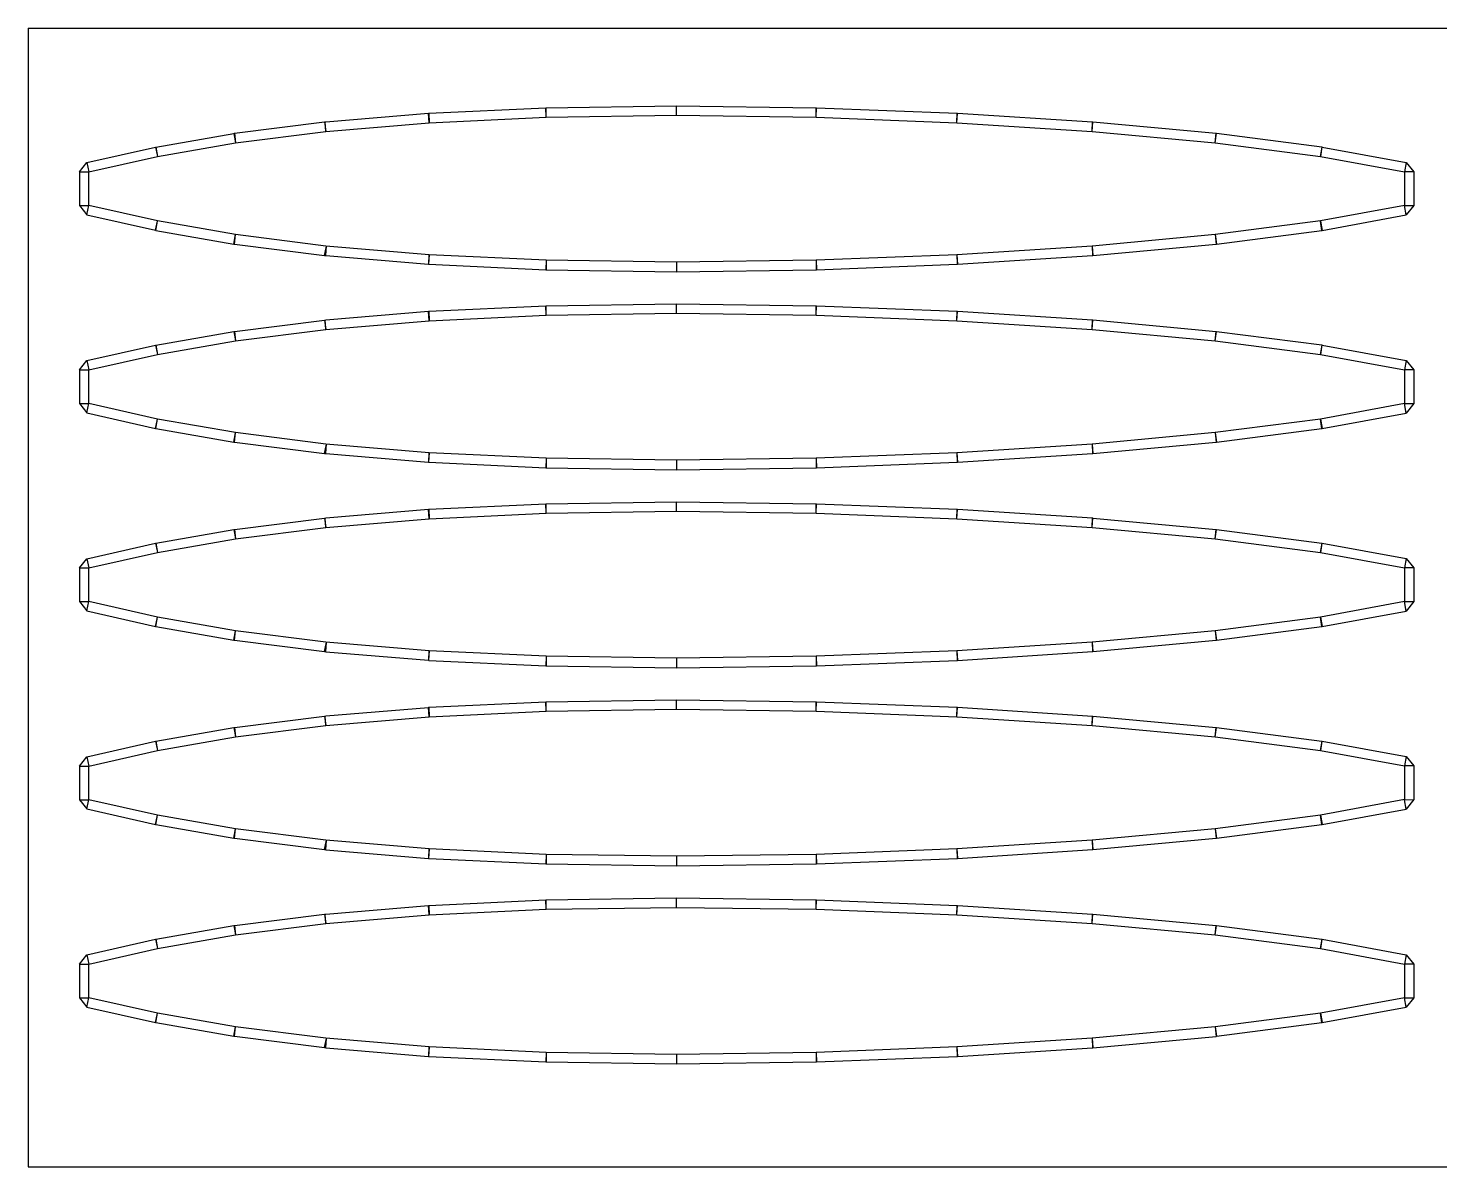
# Model space of a CAD drawing. Header units: millimetres. Extents: x -1424 to 8182, y -3104 to -104.
# Drawn here: x 3779 to 5267, y -1304 to -104 of the extents above; entities that cross this region are included whole.
import ezdxf

# ---------------------------------------------------------------- set-up
doc = ezdxf.new("R2010")
doc.units = ezdxf.units.MM

msp = doc.modelspace()

# ---------------------------------------------------------------- linework, layer by layer
at = {"extrusion": (0.009294, 2.20156e-09, 0.999957)}
for p, q in [((3778.8, -103.5, -375.6), (3778.8, -1303.5, -375.6)), ((3778.8, -103.5, -375.6), (8182.5, -103.5, -416.5)), ((4092.7, -202.2, -376.1), (4201, -193.1, -376.1)), ((4201.8, -203.1, -376.1), (4201, -193.1, -376.1)), ((4201, -193.1, -376.1), (4201.4, -193.1, -376.1)), ((4201.4, -193.1, -376.1), (4324.7, -187.3, -376.1)), ((4201.4, -193.1, -376.1), (4201.8, -203.1, -376.1)), ((4325.1, -197.3, -376.1), (4324.7, -187.3, -376.1)), ((4324.7, -187.3, -376.1), (4325, -187.3, -376.1)), ((4325, -187.3, -376.1), (4462.3, -185.2, -376.1)), ((4325.1, -197.3, -376.1), (4325, -187.3, -376.1)), ((4462.5, -195.2, -376.1), (4462.3, -185.2, -376.1)), ((4462.3, -185.2, -376.1), (4462.6, -185.2, -376.1)), ((4462.5, -195.2, -376.1), (4462.6, -185.2, -376.1)), ((4462.6, -185.2, -376.1), (4609.8, -187.3, -376.1)), ((4609.7, -197.3, -376.1), (4609.8, -187.3, -376.1)), ((4609.7, -197.3, -376.1), (4610, -187.3, -376.1)), ((4609.8, -187.3, -376.1), (4610, -187.3, -376.1)), ((4610, -187.3, -376.1), (4758.5, -193.1, -376.1)), ((4758.1, -203.1, -376.1), (4758.5, -193.1, -376.1)), ((4758.1, -203.1, -376.1), (4758.7, -193.1, -376.1)), ((4758.5, -193.1, -376.1), (4758.7, -193.1, -376.1)), ((4758.7, -193.1, -376.1), (4901.3, -202.3, -376.1)), ((3996.2, -214.3, -376.1), (4091.4, -202.3, -376.1)), ((4091.4, -202.3, -376.1), (4092.7, -202.2, -376.1)), ((4091.4, -202.3, -376.1), (4092.7, -212.3, -376.1)), ((4092.7, -212.3, -376.1), (4091.8, -202.3, -376.1)), ((4900.7, -212.3, -376.1), (4901.3, -202.3, -376.1)), ((4900.7, -212.3, -376.1), (4901.6, -202.3, -376.1)), ((4901.3, -202.3, -376.1), (4901.6, -202.3, -376.1)), ((4901.6, -202.3, -376.1), (5031.5, -214.3, -376.1)), ((3913.4, -228.8, -376.2), (3995.7, -214.4, -376.1)), ((3995.7, -214.4, -376.1), (3996.2, -214.3, -376.1)), ((3995.7, -214.4, -376.1), (3997.4, -224.3, -376.1)), ((3996.2, -214.3, -376.1), (3997.4, -224.3, -376.1)), ((5030.6, -224.3, -376.1), (5031.5, -214.3, -376.1)), ((5030.6, -224.3, -376.1), (5031.8, -214.3, -376.1)), ((5031.5, -214.3, -376.1), (5031.8, -214.3, -376.1)), ((5031.8, -214.3, -376.1), (5142.9, -228.7, -376.1)), ((3840.7, -245.2, -376.1), (3912.9, -228.9, -376.1)), ((3912.9, -228.9, -376.1), (3913.4, -228.8, -376.2)), ((3912.9, -228.9, -376.1), (3915.1, -238.6, -376.1)), ((3913.4, -228.8, -376.2), (3915.1, -238.6, -376.1)), ((5142.9, -228.7, -376.1), (5141.6, -238.6, -376.1)), ((5141.6, -238.6, -376.1), (5143.4, -228.8, -376.1)), ((5142.9, -228.7, -376.1), (5143.4, -228.8, -376.1)), ((5143.4, -228.8, -376.1), (5231.9, -245.1, -376.1)), ((3832.9, -255, -376.1), (3840.7, -245.2, -376.1)), ((3840.7, -245.2, -376.1), (3842.9, -255, -376.1)), ((5231.9, -245.1, -376.1), (5230.1, -254.9, -376.1)), ((5231.9, -245.1, -376.1), (5240.1, -254.9, -376.2)), ((3832.9, -255, -376.1), (3832.9, -290.4, -376.1)), ((3832.9, -255, -376.1), (3842.9, -255, -376.1)), ((5240.1, -254.9, -376.2), (5230.1, -254.9, -376.1)), ((5240.1, -254.9, -376.2), (5240.1, -290.4, -376.2)), ((3832.9, -290.4, -376.1), (3842.9, -290.4, -376.1)), ((3832.9, -290.4, -376.1), (3840.7, -300.2, -376.1)), ((3840.7, -300.2, -376.1), (3842.9, -290.4, -376.1)), ((5230.1, -290.5, -376.1), (5240.1, -290.4, -376.2)), ((5231.9, -300.3, -376.1), (5230.1, -290.5, -376.1)), ((5240.1, -290.4, -376.2), (5231.9, -300.3, -376.1)), ((3840.7, -300.2, -376.1), (3912.9, -316.5, -376.1)), ((3912.9, -316.5, -376.1), (3915.1, -306.8, -376.1)), ((3913.4, -316.6, -376.2), (3915.1, -306.8, -376.1)), ((5141.6, -306.8, -376.1), (5143.4, -316.6, -376.1)), ((5142.9, -316.7, -376.1), (5141.6, -306.8, -376.1)), ((5143.4, -316.6, -376.1), (5231.9, -300.3, -376.1)), ((3913.4, -316.6, -376.2), (3995.7, -331, -376.1)), ((3995.7, -331, -376.1), (3997.4, -321.1, -376.1)), ((3996.2, -331.1, -376.1), (3997.4, -321.1, -376.1)), ((5030.6, -321.1, -376.1), (5031.5, -331.1, -376.1)), ((5030.6, -321.1, -376.1), (5031.8, -331.1, -376.1)), ((5031.8, -331.1, -376.1), (5142.9, -316.7, -376.1)), ((5143.4, -316.6, -376.1), (5142.9, -316.7, -376.1)), ((3995.7, -331, -376.1), (3996.2, -331.1, -376.1)), ((3996.2, -331.1, -376.1), (4091.4, -343.1, -376.1)), ((4091.4, -343.1, -376.1), (4093.5, -333.2, -376.1)), ((4092.7, -343.2, -376.1), (4093.5, -333.2, -376.1)), ((4201.8, -342.3, -376.1), (4201, -352.3, -376.1)), ((4201.4, -352.3, -376.1), (4201.8, -342.3, -376.1)), ((4758.1, -342.3, -376.1), (4758.5, -352.3, -376.1)), ((4758.1, -342.3, -376.1), (4758.7, -352.3, -376.1)), ((4900.7, -333.1, -376.1), (4901.3, -343.1, -376.1)), ((4900.7, -333.1, -376.1), (4901.6, -343.1, -376.1)), ((4901.6, -343.1, -376.1), (5031.5, -331.1, -376.1)), ((5031.5, -331.1, -376.1), (5031.8, -331.1, -376.1)), ((4091.4, -343.1, -376.1), (4092.7, -343.2, -376.1)), ((4092.7, -343.2, -376.1), (4201, -352.3, -376.1)), ((4201, -352.3, -376.1), (4201.4, -352.3, -376.1)), ((4201.4, -352.3, -376.1), (4324.7, -358.1, -376.1)), ((4325.1, -348.1, -376.1), (4324.7, -358.1, -376.1)), ((4325.1, -348.1, -376.1), (4325, -358.1, -376.1)), ((4462.5, -350.2, -376.1), (4462.3, -360.2, -376.1)), ((4462.5, -350.2, -376.1), (4462.6, -360.2, -376.1)), ((4609.7, -348.1, -376.1), (4609.8, -358.1, -376.1)), ((4609.7, -348.1, -376.1), (4610, -358.1, -376.1)), ((4610, -358.1, -376.1), (4758.5, -352.3, -376.1)), ((4758.5, -352.3, -376.1), (4758.7, -352.3, -376.1)), ((4758.7, -352.3, -376.1), (4901.3, -343.1, -376.1)), ((4901.3, -343.1, -376.1), (4901.3, -343.1, -376.1)), ((4901.6, -343.1, -376.1), (4901.3, -343.1, -376.1)), ((4324.7, -358.1, -376.1), (4325, -358.1, -376.1)), ((4325, -358.1, -376.1), (4462.3, -360.2, -376.1)), ((4462.3, -360.2, -376.1), (4462.6, -360.2, -376.1)), ((4462.6, -360.2, -376.1), (4609.8, -358.1, -376.1)), ((4609.8, -358.1, -376.1), (4610, -358.1, -376.1)), ((4092.7, -411, -376.1), (4201, -401.9, -376.1)), ((4201.8, -411.8, -376.1), (4201, -401.9, -376.1)), ((4201, -401.9, -376.1), (4201.4, -401.9, -376.1)), ((4201.4, -401.9, -376.1), (4324.7, -396, -376.1)), ((4201.4, -401.9, -376.1), (4201.8, -411.8, -376.1)), ((4325.1, -406, -376.1), (4324.7, -396, -376.1)), ((4324.7, -396, -376.1), (4325, -396, -376.1)), ((4325, -396, -376.1), (4462.3, -394, -376.1)), ((4325.1, -406, -376.1), (4325, -396, -376.1)), ((4462.5, -404, -376.1), (4462.3, -394, -376.1)), ((4462.3, -394, -376.1), (4462.6, -394, -376.1)), ((4462.5, -404, -376.1), (4462.6, -394, -376.1)), ((4462.6, -394, -376.1), (4609.8, -396, -376.1)), ((4609.7, -406, -376.1), (4609.8, -396, -376.1)), ((4609.7, -406, -376.1), (4610, -396, -376.1)), ((4609.8, -396, -376.1), (4610, -396, -376.1)), ((4610, -396, -376.1), (4758.5, -401.9, -376.1)), ((4758.1, -411.8, -376.1), (4758.5, -401.9, -376.1)), ((4758.1, -411.8, -376.1), (4758.7, -401.9, -376.1)), ((4758.5, -401.9, -376.1), (4758.7, -401.9, -376.1)), ((4758.7, -401.9, -376.1), (4901.3, -411, -376.1)), ((3996.2, -423.1, -376.1), (4091.4, -411.1, -376.1)), ((4091.4, -411.1, -376.1), (4092.7, -411, -376.1)), ((4091.4, -411.1, -376.1), (4092.7, -421, -376.1)), ((4092.7, -421, -376.1), (4091.8, -411, -376.1)), ((4900.7, -421, -376.1), (4901.3, -411, -376.1)), ((4900.7, -421, -376.1), (4901.6, -411, -376.1)), ((4901.3, -411, -376.1), (4901.6, -411, -376.1)), ((4901.6, -411, -376.1), (5031.5, -423, -376.1)), ((3913.4, -437.5, -376.2), (3995.7, -423.1, -376.1)), ((3995.7, -423.1, -376.1), (3997.4, -433, -376.1)), ((3995.7, -423.1, -376.1), (3996.2, -423.1, -376.1)), ((3996.2, -423.1, -376.1), (3997.4, -433, -376.1)), ((5030.6, -433, -376.1), (5031.5, -423, -376.1)), ((5030.6, -433, -376.1), (5031.8, -423.1, -376.1)), ((5031.5, -423, -376.1), (5031.8, -423.1, -376.1)), ((5031.8, -423.1, -376.1), (5142.9, -437.4, -376.1)), ((3840.7, -453.9, -376.1), (3912.9, -437.6, -376.1)), ((3912.9, -437.6, -376.1), (3913.4, -437.5, -376.2)), ((3912.9, -437.6, -376.1), (3915.1, -447.4, -376.1)), ((3913.4, -437.5, -376.2), (3915.1, -447.4, -376.1)), ((5142.9, -437.4, -376.1), (5141.6, -447.4, -376.1)), ((5141.6, -447.4, -376.1), (5143.4, -437.5, -376.1)), ((5142.9, -437.4, -376.1), (5143.4, -437.5, -376.1)), ((5143.4, -437.5, -376.1), (5231.9, -453.8, -376.1)), ((3832.9, -463.7, -376.1), (3840.7, -453.9, -376.1)), ((3840.7, -453.9, -376.1), (3842.9, -463.7, -376.1)), ((5231.9, -453.8, -376.1), (5230.1, -463.7, -376.1)), ((5231.9, -453.8, -376.1), (5240.1, -463.7, -376.2)), ((3832.9, -463.7, -376.1), (3832.9, -499.2, -376.1)), ((3832.9, -463.7, -376.1), (3842.9, -463.7, -376.1)), ((5240.1, -463.7, -376.2), (5230.1, -463.7, -376.1)), ((5240.1, -463.7, -376.2), (5240.1, -499.2, -376.2)), ((3832.9, -499.2, -376.1), (3842.9, -499.2, -376.1)), ((3832.9, -499.2, -376.1), (3840.7, -508.9, -376.1)), ((3840.7, -508.9, -376.1), (3842.9, -499.2, -376.1)), ((5231.9, -509.1, -376.1), (5230.1, -499.2, -376.1)), ((5230.1, -499.2, -376.1), (5240.1, -499.2, -376.2)), ((5240.1, -499.2, -376.2), (5231.9, -509.1, -376.1)), ((3840.7, -508.9, -376.1), (3912.9, -525.3, -376.1)), ((3912.9, -525.3, -376.1), (3915.1, -515.5, -376.1)), ((3913.4, -525.4, -376.2), (3915.1, -515.5, -376.1)), ((5141.6, -515.5, -376.1), (5143.4, -525.3, -376.1)), ((5142.9, -525.4, -376.1), (5141.6, -515.5, -376.1)), ((5143.4, -525.3, -376.1), (5231.9, -509.1, -376.1)), ((3913.4, -525.4, -376.2), (3995.7, -539.7, -376.1)), ((3995.7, -539.7, -376.1), (3997.4, -529.9, -376.1)), ((3996.2, -539.8, -376.1), (3997.4, -529.9, -376.1)), ((5030.6, -529.9, -376.1), (5031.5, -539.8, -376.1)), ((5030.6, -529.9, -376.1), (5031.8, -539.8, -376.1)), ((5031.8, -539.8, -376.1), (5142.9, -525.4, -376.1)), ((5143.4, -525.3, -376.1), (5142.9, -525.4, -376.1)), ((3995.7, -539.7, -376.1), (3996.2, -539.8, -376.1)), ((3996.2, -539.8, -376.1), (4091.4, -551.8, -376.1)), ((4091.4, -551.8, -376.1), (4093.5, -542, -376.1)), ((4092.7, -551.9, -376.1), (4093.5, -542, -376.1)), ((4900.7, -541.9, -376.1), (4901.3, -551.9, -376.1)), ((4900.7, -541.9, -376.1), (4901.6, -551.8, -376.1)), ((4901.6, -551.8, -376.1), (5031.5, -539.8, -376.1)), ((5031.5, -539.8, -376.1), (5031.8, -539.8, -376.1)), ((4091.4, -551.8, -376.1), (4092.7, -551.9, -376.1)), ((4092.7, -551.9, -376.1), (4201, -561, -376.1)), ((4201.8, -551, -376.1), (4201, -561, -376.1)), ((4201, -561, -376.1), (4201.4, -561, -376.1)), ((4201.4, -561, -376.1), (4201.8, -551, -376.1)), ((4201.4, -561, -376.1), (4324.7, -566.8, -376.1)), ((4325.1, -556.9, -376.1), (4324.7, -566.8, -376.1)), ((4325.1, -556.9, -376.1), (4325, -566.9, -376.1)), ((4462.5, -558.9, -376.1), (4462.3, -568.9, -376.1)), ((4462.5, -558.9, -376.1), (4462.6, -568.9, -376.1)), ((4609.7, -556.9, -376.1), (4609.8, -566.9, -376.1)), ((4609.7, -556.9, -376.1), (4610, -566.9, -376.1)), ((4610, -566.9, -376.1), (4758.5, -561, -376.1)), ((4758.1, -551, -376.1), (4758.5, -561, -376.1)), ((4758.1, -551, -376.1), (4758.7, -561, -376.1)), ((4758.5, -561, -376.1), (4758.7, -561, -376.1)), ((4758.7, -561, -376.1), (4901.3, -551.9, -376.1)), ((4901.6, -551.8, -376.1), (4901.3, -551.9, -376.1)), ((4901.3, -551.9, -376.1), (4901.3, -551.9, -376.1)), ((4324.7, -566.8, -376.1), (4325, -566.9, -376.1)), ((4325, -566.9, -376.1), (4462.3, -568.9, -376.1)), ((4462.3, -568.9, -376.1), (4462.6, -568.9, -376.1)), ((4462.6, -568.9, -376.1), (4609.8, -566.9, -376.1)), ((4609.8, -566.9, -376.1), (4610, -566.9, -376.1)), ((4201.4, -610.6, -376.1), (4324.7, -604.8, -376.1)), ((4325.1, -614.8, -376.1), (4324.7, -604.8, -376.1)), ((4324.7, -604.8, -376.1), (4325, -604.8, -376.1)), ((4325, -604.8, -376.1), (4462.3, -602.7, -376.1)), ((4325.1, -614.8, -376.1), (4325, -604.8, -376.1)), ((4462.5, -612.7, -376.1), (4462.3, -602.7, -376.1)), ((4462.3, -602.7, -376.1), (4462.6, -602.7, -376.1)), ((4462.5, -612.7, -376.1), (4462.6, -602.7, -376.1)), ((4462.6, -602.7, -376.1), (4609.8, -604.8, -376.1)), ((4609.7, -614.8, -376.1), (4609.8, -604.8, -376.1)), ((4609.7, -614.8, -376.1), (4610, -604.8, -376.1)), ((4609.8, -604.8, -376.1), (4610, -604.8, -376.1)), ((4610, -604.8, -376.1), (4758.5, -610.6, -376.1)), ((3996.2, -631.8, -376.1), (4091.4, -619.8, -376.1)), ((4091.4, -619.8, -376.1), (4092.7, -619.7, -376.1)), ((4091.4, -619.8, -376.1), (4092.7, -629.7, -376.1)), ((4092.7, -629.7, -376.1), (4091.8, -619.8, -376.1)), ((4092.7, -619.7, -376.1), (4201, -610.6, -376.1)), ((4201.8, -620.6, -376.1), (4201, -610.6, -376.1)), ((4201, -610.6, -376.1), (4201.4, -610.6, -376.1)), ((4201.4, -610.6, -376.1), (4201.8, -620.6, -376.1)), ((4758.1, -620.6, -376.1), (4758.5, -610.6, -376.1)), ((4758.1, -620.6, -376.1), (4758.7, -610.6, -376.1)), ((4758.5, -610.6, -376.1), (4758.7, -610.6, -376.1)), ((4758.7, -610.6, -376.1), (4901.3, -619.7, -376.1)), ((4900.7, -629.7, -376.1), (4901.3, -619.7, -376.1)), ((4900.7, -629.7, -376.1), (4901.6, -619.8, -376.1)), ((4901.3, -619.7, -376.1), (4901.6, -619.8, -376.1)), ((4901.6, -619.8, -376.1), (5031.5, -631.8, -376.1)), ((3913.4, -646.3, -376.2), (3995.7, -631.9, -376.1)), ((3995.7, -631.9, -376.1), (3996.2, -631.8, -376.1)), ((3995.7, -631.9, -376.1), (3997.4, -641.7, -376.1)), ((3996.2, -631.8, -376.1), (3997.4, -641.7, -376.1)), ((5030.6, -641.7, -376.1), (5031.5, -631.8, -376.1)), ((5030.6, -641.7, -376.1), (5031.8, -631.8, -376.1)), ((5031.5, -631.8, -376.1), (5031.8, -631.8, -376.1)), ((5031.8, -631.8, -376.1), (5142.9, -646.2, -376.1)), ((3840.7, -662.7, -376.1), (3912.9, -646.4, -376.1)), ((3912.9, -646.4, -376.1), (3913.4, -646.3, -376.2)), ((3912.9, -646.4, -376.1), (3915.1, -656.1, -376.1)), ((3913.4, -646.3, -376.2), (3915.1, -656.1, -376.1)), ((5142.9, -646.2, -376.1), (5141.6, -656.1, -376.1)), ((5141.6, -656.1, -376.1), (5143.4, -646.3, -376.1)), ((5142.9, -646.2, -376.1), (5143.4, -646.3, -376.1)), ((5143.4, -646.3, -376.1), (5231.9, -662.6, -376.1)), ((3832.9, -672.4, -376.1), (3840.7, -662.7, -376.1)), ((3840.7, -662.7, -376.1), (3842.9, -672.4, -376.1)), ((5231.9, -662.6, -376.1), (5230.1, -672.4, -376.1)), ((5231.9, -662.6, -376.1), (5240.1, -672.4, -376.2)), ((3832.9, -672.4, -376.1), (3832.9, -707.9, -376.1)), ((3832.9, -672.4, -376.1), (3842.9, -672.4, -376.1)), ((5240.1, -672.4, -376.2), (5230.1, -672.4, -376.1)), ((5240.1, -672.4, -376.2), (5240.1, -707.9, -376.2)), ((3832.9, -707.9, -376.1), (3842.9, -707.9, -376.1)), ((3832.9, -707.9, -376.1), (3840.7, -717.7, -376.1)), ((3840.7, -717.7, -376.1), (3842.9, -707.9, -376.1)), ((5231.9, -717.8, -376.1), (5230.1, -707.9, -376.1)), ((5230.1, -707.9, -376.1), (5240.1, -707.9, -376.2)), ((5240.1, -707.9, -376.2), (5231.9, -717.8, -376.1)), ((3840.7, -717.7, -376.1), (3912.9, -734, -376.1)), ((3912.9, -734, -376.1), (3915.1, -724.2, -376.1)), ((3913.4, -734.1, -376.2), (3915.1, -724.2, -376.1)), ((5141.6, -724.2, -376.1), (5143.4, -734.1, -376.1)), ((5142.9, -734.2, -376.1), (5141.6, -724.2, -376.1)), ((5143.4, -734.1, -376.1), (5231.9, -717.8, -376.1)), ((3913.4, -734.1, -376.2), (3995.7, -748.5, -376.1)), ((3995.7, -748.5, -376.1), (3997.4, -738.6, -376.1)), ((3996.2, -748.5, -376.1), (3997.4, -738.6, -376.1)), ((5030.6, -738.6, -376.1), (5031.5, -748.6, -376.1)), ((5030.6, -738.6, -376.1), (5031.8, -748.5, -376.1)), ((5031.8, -748.5, -376.1), (5142.9, -734.2, -376.1)), ((5143.4, -734.1, -376.1), (5142.9, -734.2, -376.1)), ((3995.7, -748.5, -376.1), (3996.2, -748.5, -376.1)), ((3996.2, -748.5, -376.1), (4091.4, -760.5, -376.1)), ((4091.4, -760.5, -376.1), (4093.5, -750.7, -376.1)), ((4092.7, -760.7, -376.1), (4093.5, -750.7, -376.1)), ((4900.7, -750.6, -376.1), (4901.3, -760.6, -376.1)), ((4900.7, -750.6, -376.1), (4901.6, -760.6, -376.1)), ((4901.6, -760.6, -376.1), (5031.5, -748.6, -376.1)), ((5031.5, -748.6, -376.1), (5031.8, -748.5, -376.1)), ((4091.4, -760.5, -376.1), (4092.7, -760.7, -376.1)), ((4092.7, -760.7, -376.1), (4201, -769.7, -376.1)), ((4201.8, -759.8, -376.1), (4201, -769.7, -376.1)), ((4201, -769.7, -376.1), (4201.4, -769.8, -376.1)), ((4201.4, -769.8, -376.1), (4201.8, -759.8, -376.1)), ((4201.4, -769.8, -376.1), (4324.7, -775.6, -376.1)), ((4325.1, -765.6, -376.1), (4324.7, -775.6, -376.1)), ((4325.1, -765.6, -376.1), (4325, -775.6, -376.1)), ((4462.5, -767.6, -376.1), (4462.3, -777.6, -376.1)), ((4462.5, -767.6, -376.1), (4462.6, -777.6, -376.1)), ((4609.7, -765.6, -376.1), (4609.8, -775.6, -376.1)), ((4609.7, -765.6, -376.1), (4610, -775.6, -376.1)), ((4610, -775.6, -376.1), (4758.5, -769.8, -376.1)), ((4758.1, -759.8, -376.1), (4758.5, -769.8, -376.1)), ((4758.1, -759.8, -376.1), (4758.7, -769.8, -376.1)), ((4758.5, -769.8, -376.1), (4758.7, -769.8, -376.1)), ((4758.7, -769.8, -376.1), (4901.3, -760.6, -376.1)), ((4901.3, -760.6, -376.1), (4901.3, -760.6, -376.1)), ((4901.6, -760.6, -376.1), (4901.3, -760.6, -376.1)), ((4324.7, -775.6, -376.1), (4325, -775.6, -376.1)), ((4325, -775.6, -376.1), (4462.3, -777.6, -376.1)), ((4462.3, -777.6, -376.1), (4462.6, -777.6, -376.1)), ((4462.6, -777.6, -376.1), (4609.8, -775.6, -376.1)), ((4609.8, -775.6, -376.1), (4610, -775.6, -376.1)), ((4201.4, -819.3, -376.1), (4324.7, -813.5, -376.1)), ((4325.1, -823.5, -376.1), (4324.7, -813.5, -376.1)), ((4324.7, -813.5, -376.1), (4325, -813.5, -376.1)), ((4325, -813.5, -376.1), (4462.3, -811.5, -376.1)), ((4325.1, -823.5, -376.1), (4325, -813.5, -376.1)), ((4462.5, -821.4, -376.1), (4462.3, -811.5, -376.1)), ((4462.3, -811.5, -376.1), (4462.6, -811.5, -376.1)), ((4462.5, -821.4, -376.1), (4462.6, -811.5, -376.1)), ((4462.6, -811.5, -376.1), (4609.8, -813.5, -376.1)), ((4609.7, -823.5, -376.1), (4609.8, -813.5, -376.1)), ((4609.7, -823.5, -376.1), (4610, -813.5, -376.1)), ((4609.8, -813.5, -376.1), (4610, -813.5, -376.1)), ((4610, -813.5, -376.1), (4758.5, -819.3, -376.1)), ((3996.2, -840.5, -376.1), (4091.4, -828.6, -376.1)), ((4091.4, -828.6, -376.1), (4092.7, -828.4, -376.1)), ((4091.4, -828.6, -376.1), (4092.7, -838.5, -376.1)), ((4092.7, -838.5, -376.1), (4091.8, -828.5, -376.1)), ((4092.7, -828.4, -376.1), (4201, -819.4, -376.1)), ((4201, -819.4, -376.1), (4201.4, -819.3, -376.1)), ((4201.8, -829.3, -376.1), (4201, -819.4, -376.1)), ((4201.4, -819.3, -376.1), (4201.8, -829.3, -376.1)), ((4758.1, -829.3, -376.1), (4758.5, -819.3, -376.1)), ((4758.1, -829.3, -376.1), (4758.7, -819.3, -376.1)), ((4758.5, -819.3, -376.1), (4758.7, -819.3, -376.1)), ((4758.7, -819.3, -376.1), (4901.3, -828.5, -376.1)), ((4900.7, -838.5, -376.1), (4901.3, -828.5, -376.1)), ((4900.7, -838.5, -376.1), (4901.6, -828.5, -376.1)), ((4901.3, -828.5, -376.1), (4901.6, -828.5, -376.1)), ((4901.6, -828.5, -376.1), (5031.5, -840.5, -376.1)), ((3913.4, -855, -376.2), (3995.7, -840.6, -376.1)), ((3995.7, -840.6, -376.1), (3996.2, -840.5, -376.1)), ((3995.7, -840.6, -376.1), (3997.4, -850.5, -376.1)), ((3996.2, -840.5, -376.1), (3997.4, -850.5, -376.1)), ((5030.6, -850.5, -376.1), (5031.5, -840.5, -376.1)), ((5030.6, -850.5, -376.1), (5031.8, -840.5, -376.1)), ((5031.5, -840.5, -376.1), (5031.8, -840.5, -376.1)), ((5031.8, -840.5, -376.1), (5142.9, -854.9, -376.1)), ((3840.7, -871.4, -376.1), (3912.9, -855.1, -376.1)), ((3912.9, -855.1, -376.1), (3913.4, -855, -376.2)), ((3912.9, -855.1, -376.1), (3915.1, -864.9, -376.1)), ((3913.4, -855, -376.2), (3915.1, -864.9, -376.1)), ((5142.9, -854.9, -376.1), (5141.6, -864.9, -376.1)), ((5141.6, -864.9, -376.1), (5143.4, -855, -376.1)), ((5142.9, -854.9, -376.1), (5143.4, -855, -376.1)), ((5143.4, -855, -376.1), (5231.9, -871.3, -376.1)), ((3832.9, -881.2, -376.1), (3840.7, -871.4, -376.1)), ((3840.7, -871.4, -376.1), (3842.9, -881.2, -376.1)), ((5231.9, -871.3, -376.1), (5230.1, -881.1, -376.1)), ((5231.9, -871.3, -376.1), (5240.1, -881.1, -376.2)), ((3832.9, -881.2, -376.1), (3832.9, -916.7, -376.1)), ((3832.9, -881.2, -376.1), (3842.9, -881.2, -376.1)), ((5240.1, -881.1, -376.2), (5230.1, -881.1, -376.1)), ((5240.1, -881.1, -376.2), (5240.1, -916.6, -376.2)), ((3832.9, -916.7, -376.1), (3842.9, -916.7, -376.1)), ((3832.9, -916.7, -376.1), (3840.7, -926.4, -376.1)), ((3840.7, -926.4, -376.1), (3842.9, -916.7, -376.1)), ((5230.1, -916.7, -376.1), (5240.1, -916.6, -376.2)), ((5231.9, -926.5, -376.1), (5230.1, -916.7, -376.1)), ((5240.1, -916.6, -376.2), (5231.9, -926.5, -376.1)), ((3840.7, -926.4, -376.1), (3912.9, -942.7, -376.1)), ((3912.9, -942.7, -376.1), (3915.1, -933, -376.1)), ((3913.4, -942.8, -376.2), (3915.1, -933, -376.1)), ((5141.6, -933, -376.1), (5143.4, -942.8, -376.1)), ((5142.9, -942.9, -376.1), (5141.6, -933, -376.1)), ((5143.4, -942.8, -376.1), (5231.9, -926.5, -376.1)), ((3913.4, -942.8, -376.2), (3995.7, -957.2, -376.1)), ((3995.7, -957.2, -376.1), (3997.4, -947.4, -376.1)), ((3996.2, -957.3, -376.1), (3997.4, -947.4, -376.1)), ((5030.6, -947.4, -376.1), (5031.5, -957.3, -376.1)), ((5030.6, -947.4, -376.1), (5031.8, -957.3, -376.1)), ((5031.8, -957.3, -376.1), (5142.9, -942.9, -376.1)), ((5143.4, -942.8, -376.1), (5142.9, -942.9, -376.1)), ((3995.7, -957.2, -376.1), (3996.2, -957.3, -376.1)), ((3996.2, -957.3, -376.1), (4091.4, -969.3, -376.1)), ((4091.4, -969.3, -376.1), (4093.5, -959.4, -376.1)), ((4092.7, -969.4, -376.1), (4093.5, -959.4, -376.1)), ((4900.7, -959.4, -376.1), (4901.3, -969.3, -376.1)), ((4900.7, -959.4, -376.1), (4901.6, -969.3, -376.1)), ((4901.6, -969.3, -376.1), (5031.5, -957.3, -376.1)), ((5031.5, -957.3, -376.1), (5031.8, -957.3, -376.1)), ((4091.4, -969.3, -376.1), (4092.7, -969.4, -376.1)), ((4092.7, -969.4, -376.1), (4201, -978.5, -376.1)), ((4201.8, -968.5, -376.1), (4201, -978.5, -376.1)), ((4201, -978.5, -376.1), (4201.4, -978.5, -376.1)), ((4201.4, -978.5, -376.1), (4201.8, -968.5, -376.1)), ((4201.4, -978.5, -376.1), (4324.7, -984.3, -376.1)), ((4325.1, -974.3, -376.1), (4324.7, -984.3, -376.1)), ((4325.1, -974.3, -376.1), (4325, -984.3, -376.1)), ((4462.5, -976.4, -376.1), (4462.3, -986.4, -376.1)), ((4462.5, -976.4, -376.1), (4462.6, -986.4, -376.1)), ((4609.7, -974.3, -376.1), (4609.8, -984.3, -376.1)), ((4609.7, -974.3, -376.1), (4610, -984.3, -376.1)), ((4610, -984.3, -376.1), (4758.5, -978.5, -376.1)), ((4758.1, -968.5, -376.1), (4758.5, -978.5, -376.1)), ((4758.1, -968.5, -376.1), (4758.7, -978.5, -376.1)), ((4758.5, -978.5, -376.1), (4758.7, -978.5, -376.1)), ((4758.7, -978.5, -376.1), (4901.3, -969.3, -376.1)), ((4901.3, -969.3, -376.1), (4901.3, -969.3, -376.1)), ((4901.6, -969.3, -376.1), (4901.3, -969.3, -376.1)), ((4324.7, -984.3, -376.1), (4325, -984.3, -376.1)), ((4325, -984.3, -376.1), (4462.3, -986.4, -376.1)), ((4462.3, -986.4, -376.1), (4462.6, -986.4, -376.1)), ((4462.6, -986.4, -376.1), (4609.8, -984.3, -376.1)), ((4609.8, -984.3, -376.1), (4610, -984.3, -376.1)), ((4201.4, -1028.1, -376.1), (4324.7, -1022.2, -376.1)), ((4325.1, -1032.2, -376.1), (4324.7, -1022.2, -376.1)), ((4324.7, -1022.2, -376.1), (4325, -1022.2, -376.1)), ((4325, -1022.2, -376.1), (4462.3, -1020.2, -376.1)), ((4325.1, -1032.2, -376.1), (4325, -1022.2, -376.1)), ((4462.5, -1030.2, -376.1), (4462.3, -1020.2, -376.1)), ((4462.3, -1020.2, -376.1), (4462.6, -1020.2, -376.1)), ((4462.5, -1030.2, -376.1), (4462.6, -1020.2, -376.1)), ((4462.6, -1020.2, -376.1), (4609.8, -1022.2, -376.1)), ((4609.7, -1032.2, -376.1), (4609.8, -1022.2, -376.1)), ((4609.7, -1032.2, -376.1), (4610, -1022.2, -376.1)), ((4609.8, -1022.2, -376.1), (4610, -1022.2, -376.1)), ((4610, -1022.2, -376.1), (4758.5, -1028.1, -376.1)), ((3996.2, -1049.3, -376.1), (4091.4, -1037.3, -376.1)), ((4091.4, -1037.3, -376.1), (4092.7, -1037.2, -376.1)), ((4091.4, -1037.3, -376.1), (4092.7, -1047.2, -376.1)), ((4092.7, -1047.2, -376.1), (4091.8, -1037.2, -376.1)), ((4092.7, -1037.2, -376.1), (4201, -1028.1, -376.1)), ((4201.8, -1038.1, -376.1), (4201, -1028.1, -376.1)), ((4201, -1028.1, -376.1), (4201.4, -1028.1, -376.1)), ((4201.4, -1028.1, -376.1), (4201.8, -1038.1, -376.1)), ((4758.1, -1038.1, -376.1), (4758.5, -1028.1, -376.1)), ((4758.1, -1038.1, -376.1), (4758.7, -1028.1, -376.1)), ((4758.5, -1028.1, -376.1), (4758.7, -1028.1, -376.1)), ((4758.7, -1028.1, -376.1), (4901.3, -1037.2, -376.1)), ((4900.7, -1047.2, -376.1), (4901.3, -1037.2, -376.1)), ((4900.7, -1047.2, -376.1), (4901.6, -1037.2, -376.1)), ((4901.3, -1037.2, -376.1), (4901.6, -1037.2, -376.1)), ((4901.6, -1037.2, -376.1), (5031.5, -1049.2, -376.1)), ((3913.4, -1063.7, -376.2), (3995.7, -1049.4, -376.1)), ((3995.7, -1049.4, -376.1), (3996.2, -1049.3, -376.1)), ((3995.7, -1049.4, -376.1), (3997.4, -1059.2, -376.1)), ((3996.2, -1049.3, -376.1), (3997.4, -1059.2, -376.1)), ((5030.6, -1059.2, -376.1), (5031.5, -1049.2, -376.1)), ((5030.6, -1059.2, -376.1), (5031.8, -1049.3, -376.1)), ((5031.5, -1049.2, -376.1), (5031.8, -1049.3, -376.1)), ((5031.8, -1049.3, -376.1), (5142.9, -1063.7, -376.1)), ((3840.7, -1080.2, -376.1), (3912.9, -1063.8, -376.1)), ((3912.9, -1063.8, -376.1), (3913.4, -1063.7, -376.2)), ((3912.9, -1063.8, -376.1), (3915.1, -1073.6, -376.1)), ((3913.4, -1063.7, -376.2), (3915.1, -1073.6, -376.1)), ((5141.6, -1073.6, -376.1), (5143.4, -1063.7, -376.1)), ((5142.9, -1063.7, -376.1), (5141.6, -1073.6, -376.1)), ((5142.9, -1063.7, -376.1), (5143.4, -1063.7, -376.1)), ((5143.4, -1063.7, -376.1), (5231.9, -1080, -376.1)), ((3832.9, -1089.9, -376.1), (3840.7, -1080.2, -376.1)), ((3840.7, -1080.2, -376.1), (3842.9, -1089.9, -376.1)), ((5231.9, -1080, -376.1), (5230.1, -1089.9, -376.1)), ((5231.9, -1080, -376.1), (5240.1, -1089.9, -376.2)), ((3832.9, -1089.9, -376.1), (3832.9, -1125.4, -376.1)), ((3832.9, -1089.9, -376.1), (3842.9, -1089.9, -376.1)), ((5240.1, -1089.9, -376.2), (5230.1, -1089.9, -376.1)), ((5240.1, -1089.9, -376.2), (5240.1, -1125.4, -376.2)), ((3832.9, -1125.4, -376.1), (3842.9, -1125.4, -376.1)), ((3832.9, -1125.4, -376.1), (3840.7, -1135.2, -376.1)), ((3840.7, -1135.2, -376.1), (3842.9, -1125.4, -376.1)), ((5231.9, -1135.3, -376.1), (5230.1, -1125.4, -376.1)), ((5230.1, -1125.4, -376.1), (5240.1, -1125.4, -376.2)), ((5240.1, -1125.4, -376.2), (5231.9, -1135.3, -376.1)), ((3840.7, -1135.2, -376.1), (3912.9, -1151.5, -376.1)), ((3912.9, -1151.5, -376.1), (3915.1, -1141.7, -376.1)), ((3913.4, -1151.6, -376.2), (3915.1, -1141.7, -376.1)), ((5141.6, -1141.7, -376.1), (5143.4, -1151.6, -376.1)), ((5142.9, -1151.6, -376.1), (5141.6, -1141.7, -376.1)), ((5143.4, -1151.6, -376.1), (5231.9, -1135.3, -376.1)), ((3913.4, -1151.6, -376.2), (3995.7, -1166, -376.1)), ((3995.7, -1166, -376.1), (3997.4, -1156.1, -376.1)), ((3996.2, -1166, -376.1), (3997.4, -1156.1, -376.1)), ((5030.6, -1156.1, -376.1), (5031.5, -1166.1, -376.1)), ((5030.6, -1156.1, -376.1), (5031.8, -1166, -376.1)), ((5031.8, -1166, -376.1), (5142.9, -1151.6, -376.1)), ((5143.4, -1151.6, -376.1), (5142.9, -1151.6, -376.1)), ((3995.7, -1166, -376.1), (3996.2, -1166, -376.1)), ((3996.2, -1166, -376.1), (4091.4, -1178, -376.1)), ((4091.4, -1178, -376.1), (4093.5, -1168.2, -376.1)), ((4092.7, -1178.1, -376.1), (4093.5, -1168.2, -376.1)), ((4900.7, -1168.1, -376.1), (4901.3, -1178.1, -376.1)), ((4900.7, -1168.1, -376.1), (4901.6, -1178.1, -376.1)), ((4901.6, -1178.1, -376.1), (5031.5, -1166.1, -376.1)), ((5031.5, -1166.1, -376.1), (5031.8, -1166, -376.1)), ((4091.4, -1178, -376.1), (4092.7, -1178.1, -376.1)), ((4092.7, -1178.1, -376.1), (4201, -1187.2, -376.1)), ((4201.8, -1177.2, -376.1), (4201, -1187.2, -376.1)), ((4201, -1187.2, -376.1), (4201.4, -1187.2, -376.1)), ((4201.4, -1187.2, -376.1), (4201.8, -1177.2, -376.1)), ((4201.4, -1187.2, -376.1), (4324.7, -1193.1, -376.1)), ((4325.1, -1183.1, -376.1), (4324.7, -1193.1, -376.1)), ((4325.1, -1183.1, -376.1), (4325, -1193.1, -376.1)), ((4462.5, -1185.1, -376.1), (4462.3, -1195.1, -376.1)), ((4462.5, -1185.1, -376.1), (4462.6, -1195.1, -376.1)), ((4609.7, -1183.1, -376.1), (4609.8, -1193.1, -376.1)), ((4609.7, -1183.1, -376.1), (4610, -1193.1, -376.1)), ((4610, -1193.1, -376.1), (4758.5, -1187.2, -376.1)), ((4758.1, -1177.2, -376.1), (4758.5, -1187.2, -376.1)), ((4758.1, -1177.2, -376.1), (4758.7, -1187.2, -376.1)), ((4758.5, -1187.2, -376.1), (4758.7, -1187.2, -376.1)), ((4758.7, -1187.2, -376.1), (4901.3, -1178.1, -376.1)), ((4901.3, -1178.1, -376.1), (4901.3, -1178.1, -376.1)), ((4901.6, -1178.1, -376.1), (4901.3, -1178.1, -376.1)), ((4324.7, -1193.1, -376.1), (4325, -1193.1, -376.1)), ((4325, -1193.1, -376.1), (4462.3, -1195.1, -376.1)), ((4462.3, -1195.1, -376.1), (4462.6, -1195.1, -376.1)), ((4462.6, -1195.1, -376.1), (4609.8, -1193.1, -376.1)), ((4609.8, -1193.1, -376.1), (4610, -1193.1, -376.1)), ((3778.8, -1303.5, -375.6), (8182.5, -1303.5, -416.5))]:
    msp.add_line(p, q, dxfattribs=at)
at = {"elevation": -376.1}
for points in [[(3915.1, -238.6), (3997.4, -224.3), (4092.7, -212.3), (4201.8, -203.1), (4325.1, -197.3), (4462.5, -195.2), (4609.7, -197.3), (4758.1, -203.1), (4900.7, -212.3), (5030.6, -224.3), (5141.6, -238.6), (5230.1, -254.9), (5230.1, -290.4), (5141.6, -306.7), (5030.6, -321.1), (4900.7, -333.1), (4758.1, -342.2), (4609.7, -348.1), (4462.5, -350.1), (4325.1, -348.1), (4201.8, -342.2), (4092.7, -333.1), (3997.4, -321.1), (3915.1, -306.7), (3842.9, -290.4), (3842.9, -255)], [(3915.1, -447.4), (3997.4, -433), (4092.7, -421), (4201.8, -411.8), (4325.1, -406), (4462.5, -404), (4609.7, -406), (4758.1, -411.8), (4900.7, -421), (5030.6, -433), (5141.6, -447.4), (5230.1, -463.7), (5230.1, -499.2), (5141.6, -515.5), (5030.6, -529.8), (4900.7, -541.8), (4758.1, -551), (4609.7, -556.8), (4462.5, -558.9), (4325.1, -556.8), (4201.8, -551), (4092.7, -541.8), (3997.4, -529.8), (3915.1, -515.5), (3842.9, -499.2), (3842.9, -463.7)], [(3915.1, -656.1), (3997.4, -641.7), (4092.7, -629.7), (4201.8, -620.6), (4325.1, -614.8), (4462.5, -612.7), (4609.7, -614.8), (4758.1, -620.6), (4900.7, -629.7), (5030.6, -641.7), (5141.6, -656.1), (5230.1, -672.4), (5230.1, -707.9), (5141.6, -724.2), (5030.6, -738.6), (4900.7, -750.6), (4758.1, -759.7), (4609.7, -765.5), (4462.5, -767.6), (4325.1, -765.5), (4201.8, -759.7), (4092.7, -750.6), (3997.4, -738.6), (3915.1, -724.2), (3842.9, -707.9), (3842.9, -672.4)], [(3915.1, -864.9), (3997.4, -850.5), (4092.7, -838.5), (4201.8, -829.3), (4325.1, -823.5), (4462.5, -821.4), (4609.7, -823.5), (4758.1, -829.3), (4900.7, -838.5), (5030.6, -850.5), (5141.6, -864.9), (5230.1, -881.1), (5230.1, -916.6), (5141.6, -932.9), (5030.6, -947.3), (4900.7, -959.3), (4758.1, -968.5), (4609.7, -974.3), (4462.5, -976.3), (4325.1, -974.3), (4201.8, -968.5), (4092.7, -959.3), (3997.4, -947.3), (3915.1, -932.9), (3842.9, -916.7), (3842.9, -881.2)], [(3915.1, -1073.6), (3997.4, -1059.2), (4092.7, -1047.2), (4201.8, -1038.1), (4325.1, -1032.2), (4462.5, -1030.2), (4609.7, -1032.2), (4758.1, -1038.1), (4900.7, -1047.2), (5030.6, -1059.2), (5141.6, -1073.6), (5230.1, -1089.9), (5230.1, -1125.4), (5141.6, -1141.7), (5030.6, -1156.1), (4900.7, -1168), (4758.1, -1177.2), (4609.7, -1183), (4462.5, -1185.1), (4325.1, -1183), (4201.8, -1177.2), (4092.7, -1168), (3997.4, -1156.1), (3915.1, -1141.7), (3842.9, -1125.4), (3842.9, -1089.9)]]:
    msp.add_lwpolyline(points, close=True, dxfattribs=at)

doc.saveas('drawing.dxf')
